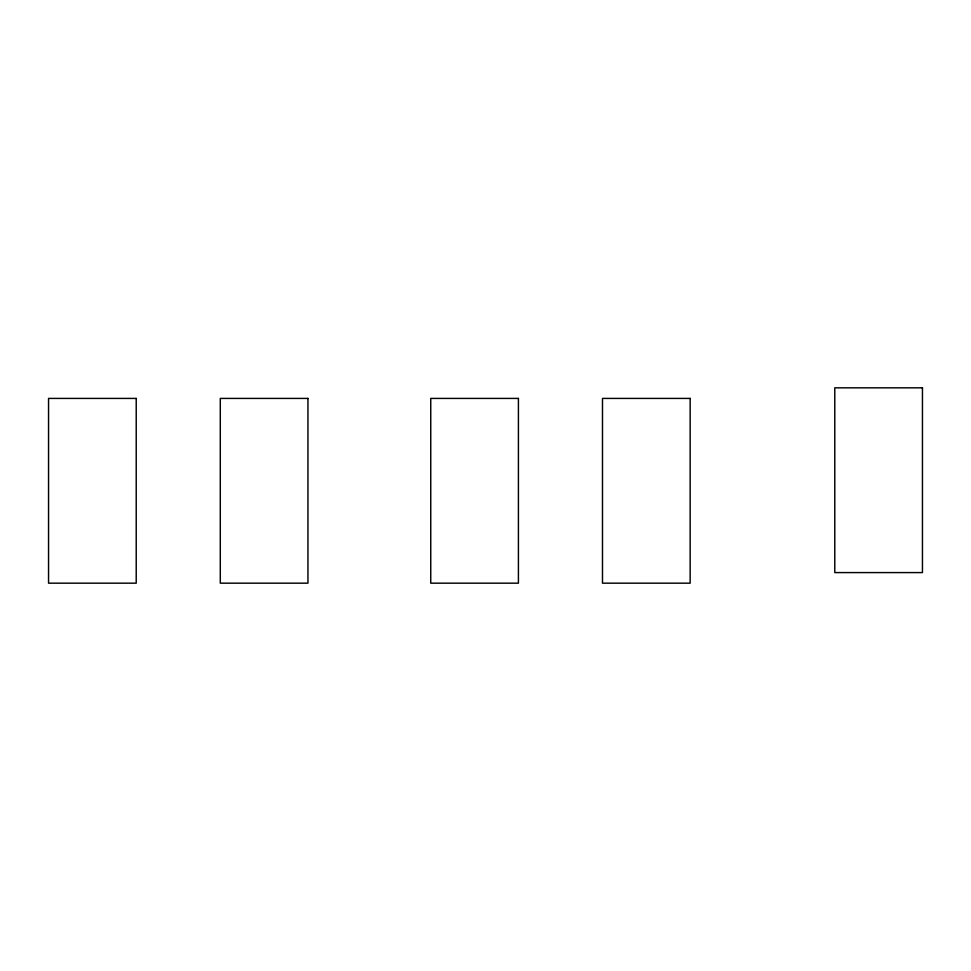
<?xml version="1.0" encoding="UTF-8"?>
<svg xmlns="http://www.w3.org/2000/svg" width="971" height="971" viewBox="0 0 971 971"><rect width="100%" height="100%" fill="white"/><g stroke="black" fill="none" stroke-linecap="round" stroke-linejoin="round"><path stroke-width="1.46" d="M922.45 387.83L834.781 387.83L834.781 572.587L922.45 572.587L922.45 387.83M136.219 398.413L48.55 398.413L48.55 583.17L136.219 583.17L136.219 398.413M307.953 398.413L220.296 398.413L220.296 583.17L307.953 583.17L307.953 398.413M518.417 398.413L430.748 398.413L430.748 583.17L518.417 583.17L518.417 398.413M690.15 398.413L602.493 398.413L602.493 583.17L690.15 583.17L690.15 398.413"/></g></svg>
